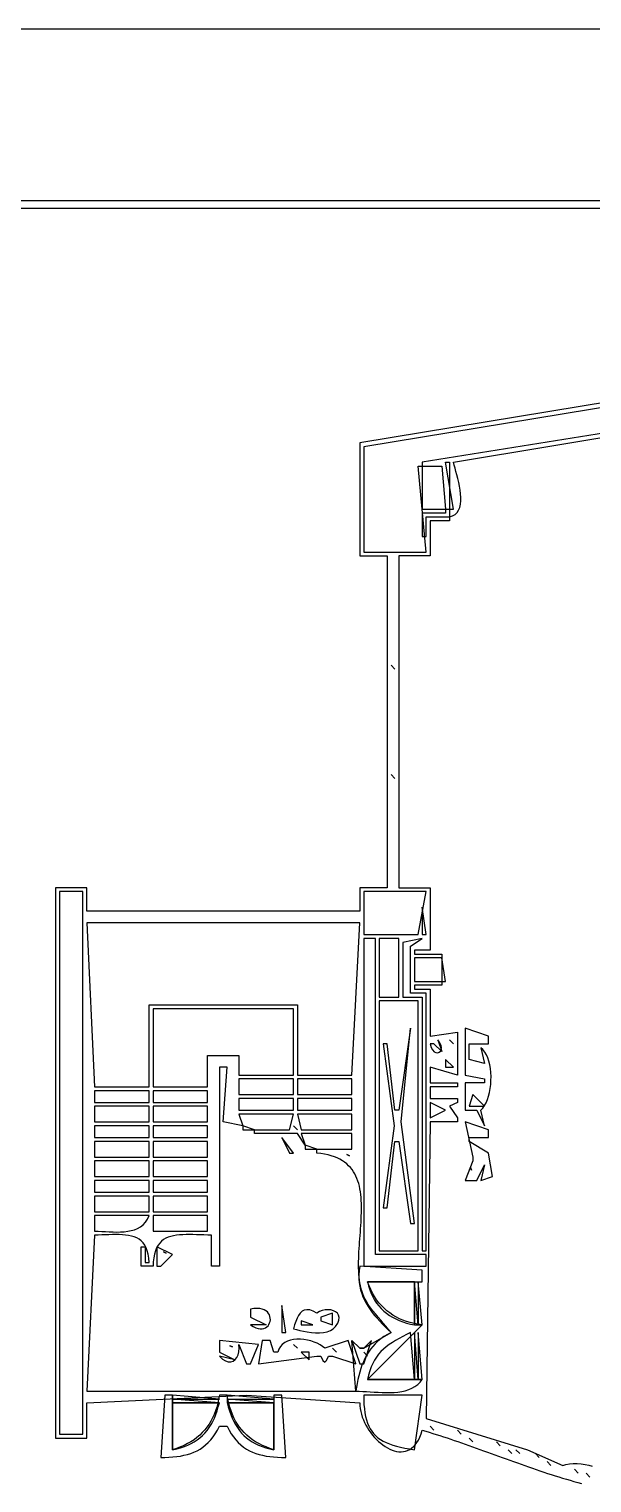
# Model space of a CAD drawing. Extents: x 0 to 1224, y 0 to 792.
# Drawn here: x 267.2 to 411.5, y 419.5 to 792 of the extents above; entities that cross this region are included whole.
import ezdxf

# ---------------------------------------------------------------- set-up
doc = ezdxf.new("R2010")
doc.units = 0
doc.layers.add('C2', color=2, linetype='CONTINUOUS')
doc.layers.add('C7', color=7, linetype='CONTINUOUS')

msp = doc.modelspace()

# ---------------------------------------------------------------- linework, layer by layer
at = {"layer": 'C2'}
for points in [[(365, 536), (362, 515), (361, 515), (359, 532), (358, 532), (360.821, 511), (358, 490), (359, 490), (361, 507), (362, 507), (365, 486), (366, 486), (362.598, 512), (365, 536)], [(379, 536), (379, 525), (379, 524), (384, 523), (384, 522), (379, 522), (379, 515), (382, 515), (384, 511), (383, 515), (383.5102, 515.5279), (383.9672, 516.1648), (384.3704, 516.8975), (384.719, 517.713), (385.0126, 518.5983), (385.2505, 519.5403), (385.4321, 520.5258), (385.5568, 521.5419), (385.6239, 522.5755), (385.633, 523.6136), (385.5834, 524.643), (385.4744, 525.6507), (385.3055, 526.6236), (385.0761, 527.5488), (384.7856, 528.413), (384.4333, 529.2033), (384.0187, 529.9066), (383.5411, 530.5098), (383, 531), (384, 527), (380, 528), (380, 532), (385, 532), (385, 534), (379, 536)], [(352, 475), (351.853, 473.898), (351.7838, 472.837), (351.7888, 471.8146), (351.8648, 470.8283), (352.0085, 469.8758), (352.2163, 468.9546), (352.4851, 468.0623), (352.8115, 467.1965), (353.192, 466.3549), (353.6235, 465.535), (354.1025, 464.7343), (354.6256, 463.9506), (355.1896, 463.1813), (355.7911, 462.4242), (356.4268, 461.6766), (357.0932, 460.9364), (357.7871, 460.201), (358.5051, 459.4681), (359.2438, 458.7352), (360, 458), (359.0604, 457.513), (358.1882, 456.9836), (357.3805, 456.4134), (356.6346, 455.8037), (355.9477, 455.1563), (355.3172, 454.4726), (354.7402, 453.7543), (354.2141, 453.0029), (353.7361, 452.22), (353.3035, 451.4071), (352.9135, 450.5658), (352.5634, 449.6976), (352.2504, 448.8041), (351.9719, 447.887), (351.7251, 446.9476), (351.5072, 445.9877), (351.3156, 445.0087), (351.1474, 444.0123), (351, 443), (351.8527, 442.9857), (352.7541, 442.9481), (353.6962, 442.8946), (354.6714, 442.8327), (355.672, 442.7699), (356.6901, 442.7137), (357.718, 442.6716), (358.748, 442.6512), (359.7724, 442.6599), (360.7833, 442.7052), (361.7731, 442.7947), (362.7339, 442.9358), (363.6582, 443.136), (364.538, 443.4029), (365.3656, 443.744), (366.1334, 444.1667), (366.8336, 444.6786), (367.4583, 445.2872), (368, 446), (354, 446), (368, 460), (366.944, 460.1361), (365.9184, 460.3234), (364.9241, 460.5615), (363.962, 460.8502), (363.033, 461.189), (362.1379, 461.5776), (361.2777, 462.0156), (360.4533, 462.5027), (359.6656, 463.0386), (358.9154, 463.6228), (358.2036, 464.255), (357.5311, 464.935), (356.8989, 465.6622), (356.3077, 466.4365), (355.7586, 467.2573), (355.2524, 468.1245), (354.7899, 469.0375), (354.3722, 469.9961), (354, 471), (368, 471), (368, 474), (352, 475)], [(302, 442), (301, 426), (302.0598, 426.0207), (303.0914, 426.0672), (304.0943, 426.1426), (305.0683, 426.2505), (306.013, 426.3939), (306.9282, 426.5763), (307.8135, 426.801), (308.6687, 427.0713), (309.4935, 427.3904), (310.2874, 427.7618), (311.0504, 428.1887), (311.782, 428.6744), (312.4819, 429.2223), (313.1499, 429.8356), (313.7856, 430.5177), (314.3888, 431.2718), (314.9591, 432.1014), (315.4963, 433.0097), (316, 434), (318, 434), (318.5036, 433.0097), (319.0408, 432.1014), (319.6111, 431.2719), (320.2143, 430.5177), (320.85, 429.8356), (321.518, 429.2223), (322.2179, 428.6745), (322.9495, 428.1887), (323.7124, 427.7618), (324.5064, 427.3905), (325.3312, 427.0713), (326.1863, 426.801), (327.0717, 426.5763), (327.9869, 426.3939), (328.9316, 426.2505), (329.9056, 426.1426), (330.9085, 426.0672), (331.9401, 426.0207), (333, 426), (332, 442), (330, 442), (330, 428), (328.9597, 428.3351), (327.9684, 428.7081), (327.0256, 429.119), (326.1309, 429.5679), (325.2839, 430.055), (324.4841, 430.5802), (323.731, 431.1437), (323.0243, 431.7456), (322.3635, 432.386), (321.7481, 433.065), (321.1778, 433.7827), (320.6521, 434.5392), (320.1706, 435.3347), (319.7328, 436.1691), (319.3383, 437.0426), (318.9866, 437.9553), (318.6774, 438.9072), (318.4102, 439.8986), (318.1845, 440.9295), (318, 442), (316, 442), (315.8154, 440.9295), (315.5897, 439.8986), (315.3224, 438.9073), (315.0132, 437.9553), (314.6616, 437.0426), (314.267, 436.1691), (313.8292, 435.3347), (313.3477, 434.5393), (312.822, 433.7828), (312.2517, 433.0651), (311.6364, 432.386), (310.9756, 431.7456), (310.2689, 431.1437), (309.5158, 430.5802), (308.716, 430.055), (307.8689, 429.568), (306.9743, 429.119), (306.0315, 428.7081), (305.0402, 428.3351), (304, 428), (304, 442), (302, 442)]]:
    msp.add_lwpolyline(points, dxfattribs=at)
at = {"layer": 'C7'}
for points in [[(0, 792), (0, 0), (1224, 0), (1224, 792), (0, 792)], [(35, 748), (35, 26), (1171, 26), (1171, 748), (35, 748)], [(37, 746), (37, 29), (1169, 29), (1169, 746), (37, 746)], [(465, 704.5756), (352, 686), (352, 657), (359, 657), (359, 572), (352, 572), (352, 566), (282, 566), (282, 572), (274, 572), (274, 431), (282, 431), (282, 440), (323, 442), (352, 440), (352.028, 439.2765), (352.1092, 438.5503), (352.2409, 437.8242), (352.4206, 437.1009), (352.6455, 436.3832), (352.9131, 435.6739), (353.2207, 434.9758), (353.5657, 434.2916), (353.9454, 433.6241), (354.3573, 432.9761), (354.7987, 432.3503), (355.2669, 431.7496), (355.7593, 431.1768), (356.2733, 430.6345), (356.8063, 430.1257), (357.3556, 429.653), (357.9186, 429.2192), (358.4926, 428.8272), (359.0751, 428.4796), (359.6634, 428.1794), (360.2548, 427.9292), (360.8468, 427.7318), (361.4367, 427.59), (362.0218, 427.5066), (362.5996, 427.4844), (363.1674, 427.5261), (363.7225, 427.6346), (364.2624, 427.8125), (364.7843, 428.0627), (365.2858, 428.388), (365.7641, 428.7911), (366.2166, 429.2749), (366.6406, 429.842), (367.0336, 430.4953), (367.3929, 431.2375), (367.7159, 432.0715), (368, 433), (368.8971, 432.7416), (369.7986, 432.4748), (370.7043, 432.1998), (371.614, 431.9173), (372.5277, 431.6275), (373.4452, 431.3308), (374.3663, 431.0278), (375.2909, 430.7188), (376.2189, 430.4042), (377.1502, 430.0845), (378.0845, 429.76), (379.0218, 429.4312), (379.962, 429.0986), (380.9049, 428.7624), (381.8503, 428.4231), (382.7981, 428.0813), (383.7483, 427.7371), (384.7006, 427.3912), (385.6549, 427.0439), (386.6111, 426.6956), (387.5691, 426.3467), (388.5286, 425.9976), (389.4897, 425.6489), (390.4521, 425.3008), (391.4157, 424.9539), (392.3803, 424.6084), (393.3459, 424.2649), (394.3123, 423.9237), (395.2793, 423.5854), (396.2469, 423.2502), (397.2149, 422.9186), (398.1831, 422.591), (399.1514, 422.2679), (400.1197, 421.9496), (401.0879, 421.6366), (402.0557, 421.3293), (403.0232, 421.0281), (403.99, 420.7335), (404.9562, 420.4457), (405.9216, 420.1654), (406.8859, 419.8928), (407.8492, 419.6284), (408.8112, 419.3726)], [(477, 705.4136), (353, 685), (353, 658), (369, 658), (367, 680), (368, 680), (368, 669), (374, 669), (374, 668), (368, 668), (368, 662), (369, 662), (369, 667), (375, 667), (375, 666), (370, 666), (370, 657), (362, 657), (362, 572), (370, 572), (370, 556), (366, 556), (366, 555), (373, 555), (373, 554), (366, 554), (366, 548), (373, 548), (373, 547), (366, 547), (366, 546), (370, 546), (370, 534), (377, 535), (377, 524), (370, 526), (370, 522), (377, 522), (377, 521), (370, 521), (370, 518), (377, 518), (377, 517), (375, 516), (377, 513), (377, 512), (370, 512), (369, 436), (395, 428), (404, 424), (404.8413, 424.2262), (405.7598, 424.3764), (406.7315, 424.4528), (407.732, 424.4573), (408.7372, 424.392), (409.7228, 424.2589), (410.6647, 424.0601), (411.5386, 423.7977)], [(368, 681), (368, 680), (373, 680), (374, 669), (375, 669), (376, 669), (374, 681), (375, 681), (375, 668), (375, 667), (375.7866, 667.2549), (376.4307, 667.6418), (376.9427, 668.1474), (377.3332, 668.7584), (377.613, 669.4618), (377.7927, 670.2443), (377.8827, 671.0927), (377.8938, 671.9938), (377.8367, 672.9344), (377.7218, 673.9013), (377.5598, 674.8813), (377.3614, 675.8613), (377.1371, 676.8279), (376.8976, 677.7681), (376.6536, 678.6686), (376.4155, 679.5162), (376.1941, 680.2977), (376, 681), (502, 701.9197)], [(415, 688.5864), (368, 681)], [(360, 629), (361, 628), (360, 629)], [(360, 601), (361, 600), (360, 601)], [(275, 571), (275, 432), (281, 432), (281, 571), (275, 571)], [(353, 571), (353, 560), (367, 560), (369, 571), (353, 571)], [(368, 567), (368, 560), (369, 560), (368, 567)], [(282, 563), (284, 521), (298, 521), (298, 542), (336, 542), (336, 524), (350, 524), (352, 563), (282, 563)], [(353, 559), (353, 475), (369, 475), (369, 478), (356, 478), (356, 559), (353, 559)], [(357, 559), (357, 544), (362, 544), (362, 559), (357, 559)], [(368, 559), (363, 558), (363, 544), (368, 544), (368, 479), (369, 479), (369, 545), (365, 545), (365, 557), (368, 559)], [(373, 554), (373, 548), (374, 548), (373, 554)], [(299, 541), (299, 521), (313, 521), (313, 529), (321, 529), (321, 524), (335, 524), (335, 541), (299, 541)], [(357, 543), (357, 479), (367, 479), (367, 517), (367, 543), (357, 543)], [(372, 533), (373, 530), (371, 532), (370, 532), (370.279, 531.0917), (370.6476, 530.4277), (371.0728, 529.9887), (371.5215, 529.7557), (371.9608, 529.7093), (372.3577, 529.8304), (372.6791, 530.0998), (372.8921, 530.4984), (372.9637, 531.0068), (372.8608, 531.606), (372.5506, 532.2768), (372, 533)], [(375, 533), (376, 532), (375, 533)], [(316, 526), (316, 475), (314, 475), (314, 483), (313.0181, 483.0083), (312.0482, 483.0293), (311.093, 483.0574), (310.155, 483.0866), (309.2369, 483.1112), (308.3412, 483.1253), (307.4704, 483.1233), (306.6273, 483.0993), (305.8143, 483.0476), (305.034, 482.9622), (304.2892, 482.8375), (303.5822, 482.6677), (302.9158, 482.4469), (302.2925, 482.1694), (301.7149, 481.8293), (301.1856, 481.421), (300.7071, 480.9385), (300.2822, 480.3761), (299.9132, 479.7281), (299.6029, 478.9886), (299.3539, 478.1518), (299.1686, 477.212), (299.0498, 476.1633), (299, 475), (296, 475), (296, 480), (297, 480), (297, 476), (298, 476), (297.9213, 477.1164), (297.7651, 478.112), (297.5351, 478.9935), (297.2349, 479.7675), (296.8683, 480.4408), (296.4387, 481.0201), (295.9499, 481.5122), (295.4056, 481.9238), (294.8094, 482.2616), (294.165, 482.5323), (293.476, 482.7427), (292.746, 482.8995), (291.9788, 483.0094), (291.178, 483.0792), (290.3472, 483.1156), (289.4901, 483.1253), (288.6103, 483.115), (287.7116, 483.0915), (286.7976, 483.0616), (285.8718, 483.0318), (284.9381, 483.009), (284, 483), (282, 443), (351, 443), (350, 456), (352, 454), (353, 454), (360, 458), (359.3651, 458.8243), (358.7059, 459.6299), (358.0314, 460.4228), (357.3505, 461.2088), (356.672, 461.9939), (356.0048, 462.7841), (355.3579, 463.5853), (354.7401, 464.4034), (354.1604, 465.2443), (353.6276, 466.1141), (353.1507, 467.0186), (352.7386, 467.9638), (352.4001, 468.9556), (352.1442, 470), (352.0142, 470.7318), (351.9088, 471.4788), (351.8265, 472.2398), (351.7653, 473.0139), (351.7238, 473.7998), (351.7002, 474.5966), (351.6929, 475.403), (351.7001, 476.2181), (351.7202, 477.0406), (351.7516, 477.8696), (351.7925, 478.7039), (351.8412, 479.5425), (351.8961, 480.3842), (351.9556, 481.2279), (352.0179, 482.0726), (352.0813, 482.9172), (352.1443, 483.7605), (352.205, 484.6015), (352.2619, 485.439), (352.3132, 486.2721), (352.3574, 487.0995), (352.3926, 487.9202), (352.4172, 488.7332), (352.4297, 489.5372), (352.4281, 490.3313), (352.411, 491.1143), (352.3766, 491.8851), (352.3233, 492.6426), (352.2493, 493.3858), (352.1531, 494.1135), (352.0328, 494.8247), (351.8869, 495.5182), (351.7137, 496.193), (351.5114, 496.848), (351.2785, 497.4821), (351.0132, 498.0941), (350.7139, 498.683), (350.3788, 499.2478), (350.0064, 499.7872), (349.5949, 500.3002), (349.1427, 500.7858), (348.6481, 501.2427), (348.1093, 501.67), (347.5248, 502.0666), (346.8929, 502.4312), (346.2118, 502.7629), (345.4799, 503.0606), (344.6956, 503.3231), (343.8571, 503.5494), (342.9628, 503.7384), (342.0109, 503.8889), (341, 504), (341, 505), (350, 505), (350, 509), (337, 509), (338, 506), (336, 509), (325, 509), (325, 510), (334, 510), (335, 514), (321, 514), (322, 511), (317, 512), (318, 526), (316, 526)], [(374, 528), (374, 526), (376, 526), (374, 528)], [(321, 523), (321, 519), (335, 519), (335, 523), (321, 523)], [(336, 523), (336, 519), (350, 519), (350, 523), (336, 523)], [(284, 520), (284, 517), (298, 517), (298, 520), (284, 520)], [(299, 520), (299, 517), (313, 517), (313, 520), (299, 520)], [(321, 518), (321, 515), (335, 515), (335, 518), (321, 518)], [(336, 518), (336, 515), (350, 515), (350, 518), (336, 518)], [(381, 519), (380, 516), (384, 516), (381, 519)], [(284, 516), (284, 512), (298, 512), (298, 516), (284, 516)], [(299, 516), (299, 512), (313, 512), (313, 516), (299, 516)], [(370, 517), (370, 513), (374, 515), (370, 517)], [(284, 511), (284, 508), (298, 508), (298, 511), (284, 511)], [(299, 511), (299, 508), (313, 508), (313, 511), (299, 511)], [(322, 511), (322, 510), (325, 510), (322, 511)], [(335, 511), (336, 510), (335, 511)], [(336, 514), (337, 510), (350, 510), (350, 514), (336, 514)], [(379, 512), (381, 503), (381, 502), (379, 497), (382, 497), (384, 501), (383, 497), (386, 498), (385, 504), (380, 507), (380, 508), (385, 508), (385, 510), (379, 512)], [(284, 507), (284, 503), (298, 503), (298, 507), (284, 507)], [(299, 507), (299, 503), (313, 503), (313, 507), (299, 507)], [(332, 508), (334, 504), (335, 504), (332, 508)], [(338, 506), (338, 505), (341, 505), (338, 506)], [(348.6667, 503.6667), (349.3333, 503.3333), (348.6667, 503.6667)], [(284, 502), (284, 498), (298, 498), (298, 502), (284, 502)], [(299, 502), (299, 498), (313, 498), (313, 502), (299, 502)], [(380.3333, 500.3333), (380.6667, 499.6667), (380.3333, 500.3333)], [(284, 497), (284, 494), (298, 494), (298, 497), (284, 497)], [(299, 497), (299, 494), (313, 494), (313, 497), (299, 497)], [(284, 493), (284, 489), (298, 489), (298, 493), (284, 493)], [(299, 493), (299, 489), (313, 489), (313, 493), (299, 493)], [(284, 488), (284, 484), (284.9224, 483.9852), (285.8679, 483.9481), (286.8294, 483.8993), (287.7999, 483.8497), (288.7722, 483.8098), (289.7393, 483.7905), (290.6939, 483.8024), (291.6292, 483.8563), (292.5378, 483.9629), (293.4129, 484.133), (294.2471, 484.3771), (295.0336, 484.7062), (295.7651, 485.1309), (296.4346, 485.6618), (297.035, 486.3099), (297.5591, 487.0857), (298, 488), (284, 488)], [(299, 488), (299, 484), (313, 484), (313, 488), (299, 488)], [(300, 480), (300, 475), (301, 475), (304, 478), (300, 480)], [(301.6667, 478.6667), (302.3333, 478.3333), (301.6667, 478.6667)], [(354, 471), (354.2434, 469.9647), (354.5441, 468.9822), (354.9006, 468.0519), (355.3115, 467.1732), (355.7755, 466.3457), (356.2911, 465.5687), (356.857, 464.8419), (357.4717, 464.1646), (358.1339, 463.5363), (358.8422, 462.9565), (359.5952, 462.4246), (360.3914, 461.9402), (361.2296, 461.5027), (362.1082, 461.1115), (363.026, 460.7662), (363.9814, 460.4662), (364.9732, 460.2109), (366, 460), (366, 471), (354, 471)], [(366, 471), (366, 460), (367, 460), (366, 471)], [(367, 471), (367, 460), (368, 460), (367, 471)], [(324, 464), (324, 462), (328, 460), (324, 460), (324.677, 459.5625), (325.314, 459.2511), (325.9089, 459.0561), (326.4594, 458.9672), (326.9636, 458.9747), (327.4191, 459.0685), (327.8239, 459.2387), (328.1759, 459.4753), (328.4729, 459.7683), (328.7128, 460.1077), (328.8933, 460.4837), (329.0125, 460.8862), (329.0681, 461.3053), (329.058, 461.731), (328.9801, 462.1534), (328.8323, 462.5624), (328.6123, 462.9481), (328.3181, 463.3006), (327.9475, 463.6099), (327.4983, 463.866), (326.9685, 464.0589), (326.356, 464.1788), (325.6584, 464.2155), (324.8738, 464.1592), (324, 464)], [(332, 465), (332, 458), (333, 458), (332, 465)], [(345.8016, 459.6095), (346.3486, 460.4648), (346.6398, 461.2314), (346.7033, 461.9065), (346.5672, 462.4871), (346.2597, 462.9706), (345.8088, 463.3541), (345.2427, 463.6347), (344.5894, 463.8096), (343.8771, 463.876), (343.1339, 463.8311), (342.3879, 463.672), (341.6672, 463.3959), (341, 463), (340.0286, 463.5233), (339.1737, 463.813), (338.4249, 463.8878), (337.7716, 463.7663), (337.2035, 463.4675), (336.7101, 463.01), (336.2811, 462.4127), (335.906, 461.6942), (335.5744, 460.8734), (335.2758, 459.9691), (335, 459)], [(342, 462), (342, 461), (345, 460), (345, 463), (342, 462)], [(335, 459), (335.7484, 458.8016), (336.606, 458.5925), (337.5483, 458.3896), (338.5508, 458.2095), (339.5891, 458.0691), (340.6387, 457.9852), (341.675, 457.9747), (342.6736, 458.0542), (343.6101, 458.2406), (344.4599, 458.5508), (345.1986, 459.0015), (345.8017, 459.6095)], [(337, 461), (337, 460), (340, 460), (337, 461)], [(316, 456), (316, 453), (320, 451), (316, 452), (316.7838, 451.2478), (317.5423, 450.7636), (318.2619, 450.5262), (318.9292, 450.5148), (319.5307, 450.7083), (320.0528, 451.0859), (320.482, 451.6265), (320.8048, 452.3092), (321.0078, 453.1129), (321.0773, 454.0169), (321, 455), (323, 450), (324, 450), (326, 455), (316, 456)], [(318.6667, 454.6667), (319.3333, 454.3333), (318.6667, 454.6667)], [(327, 456), (326, 450), (341, 452), (342, 452), (342.5339, 450.8485), (343, 450.4647), (343.466, 450.8485), (344, 452), (345, 452), (351, 450), (349, 456), (343, 454), (342.4543, 454.4688), (341.8117, 454.8952), (341.0876, 455.2746), (340.2972, 455.6021), (339.456, 455.8731), (338.5794, 456.0829), (337.6827, 456.2267), (336.7814, 456.2998), (335.8909, 456.2976), (335.0265, 456.2153), (334.2036, 456.0481), (333.4376, 455.7914), (332.7439, 455.4405), (332.1379, 454.9906), (331.635, 454.437), (331.2505, 453.775), (331, 453), (330, 453), (329, 456), (327, 456)], [(335, 455), (336, 454), (335, 455)], [(350, 456), (352, 450), (353, 450), (355, 456), (353, 454), (352, 454), (350, 456)], [(365, 458), (363.9832, 457.508), (363.0085, 457.018), (362.0767, 456.5243), (361.1886, 456.0211), (360.345, 455.5026), (359.5467, 454.9632), (358.7947, 454.397), (358.0897, 453.7984), (357.4326, 453.1615), (356.8243, 452.4806), (356.2654, 451.75), (355.757, 450.9639), (355.2998, 450.1166), (354.8946, 449.2023), (354.5424, 448.2152), (354.2439, 447.1497), (354, 446), (366, 446), (365, 458)], [(366, 458), (366, 446), (367, 446), (366, 458)], [(367, 458), (367, 446), (368, 446), (367, 458)], [(337, 453), (339, 451), (339, 453), (337, 453)], [(345, 454), (346, 453), (345, 454)], [(353, 453), (354, 452), (353, 453)], [(304, 442), (304, 441), (316, 441), (304, 442)], [(304, 441), (304, 440), (316, 440), (304, 441)], [(304, 440), (304, 428), (305.0653, 428.2213), (306.0745, 428.4888), (307.0288, 428.8025), (307.9297, 429.1622), (308.7787, 429.5678), (309.5772, 430.0192), (310.3264, 430.5162), (311.028, 431.0588), (311.6832, 431.6468), (312.2936, 432.2802), (312.8605, 432.9587), (313.3853, 433.6823), (313.8694, 434.4509), (314.3143, 435.2643), (314.7214, 436.1224), (315.0921, 437.0252), (315.4278, 437.9724), (315.73, 438.9641), (316, 440), (304, 440)], [(318, 442), (318, 441), (330, 441), (318, 442)], [(318, 441), (318, 440), (330, 440), (318, 441)], [(318, 440), (318.2699, 438.9641), (318.5721, 437.9724), (318.9078, 437.0252), (319.2785, 436.1224), (319.6855, 435.2643), (320.1305, 434.4509), (320.6146, 433.6823), (321.1394, 432.9587), (321.7063, 432.2802), (322.3166, 431.6468), (322.9719, 431.0588), (323.6734, 430.5162), (324.4227, 430.0192), (325.2211, 429.5678), (326.0701, 429.1622), (326.9711, 428.8025), (327.9254, 428.4888), (328.9346, 428.2213), (330, 428), (330, 440), (318, 440)], [(353, 442), (353.0181, 440.7536), (353.0735, 439.5857), (353.1679, 438.4935), (353.303, 437.474), (353.4808, 436.5243), (353.703, 435.6413), (353.9713, 434.8222), (354.2875, 434.064), (354.6535, 433.3638), (355.071, 432.7187), (355.5418, 432.1256), (356.0677, 431.5816), (356.6505, 431.0839), (357.292, 430.6294), (357.9939, 430.2152), (358.758, 429.8384), (359.5862, 429.496), (360.4802, 429.1851), (361.4418, 428.9028), (362.4728, 428.646), (363.5749, 428.4119), (364.7501, 428.1976), (366, 428), (368, 442), (353, 442)], [(370, 434), (371, 433), (370, 434)], [(377, 433), (378, 432), (377, 433)], [(380, 431), (381, 430), (380, 431)], [(387, 430), (388, 429), (387, 430)], [(390, 428), (391, 427), (390, 428)], [(392, 428), (393, 427), (392, 428)], [(397, 427), (398, 426), (397, 427)], [(400, 425), (401, 424), (400, 425)], [(407, 423), (408, 422), (407, 423)], [(410, 422), (411, 421), (410, 422)]]:
    msp.add_lwpolyline(points, dxfattribs=at)

doc.saveas('drawing.dxf')
